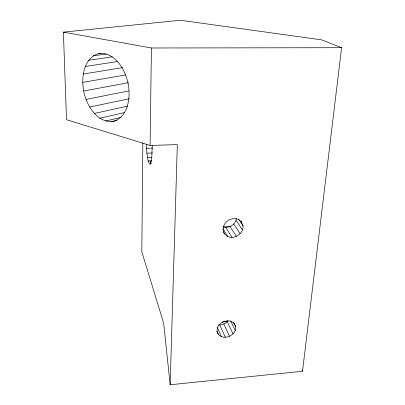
<?xml version="1.0" encoding="UTF-8"?>
<svg xmlns="http://www.w3.org/2000/svg" width="405" height="405" viewBox="0 0 405 405"><rect width="100%" height="100%" fill="white"/><g stroke="black" fill="none" stroke-linecap="round" stroke-linejoin="round"><path stroke-width="0.61" d="M142.833 143.056L141.821 251.758L163.671 323.256L170.151 384.75L302.505 371.269L341.612 47.699L321.499 39.827L180.341 20.255L63.388 32.137L66.511 119.703L150.093 145.43L177.324 144.61L170.151 384.75M150.093 145.43L151.419 47.987L63.388 32.137M117.07 120.351C99.215 126.461 86.351 106.181 83.708 91.024C80.899 77.142 83.901 56.098 100.602 53.227M223.56 227.033C229.063 228.719 235.761 224.355 236.333 218.619M223.347 231.893L224.578 233.958L227.752 236.53C234.824 239.527 243.592 233.584 243.066 225.828L240.945 221.044M235.254 330.536L235.735 326.845L234.363 323.575L231.397 321.383C225.975 319.52 219.718 322.365 217.429 327.594L216.989 331.305L218.411 334.555L221.398 336.702C226.785 338.499 232.946 335.689 235.254 330.536L230.774 321.175M218.761 324.856C222.142 325.261 225.939 323.554 227.919 320.78M111.557 121.662C127.833 118.614 130.815 98.278 128.319 84.605C125.565 70.267 115.648 51.972 98.729 53.485M105.629 121.039L120.968 117.435M99.772 118.23L124.365 112.595M94.35 113.456L127.646 106.11M89.692 107.047L129.291 98.724M86.073 99.412L128.709 90.943M83.708 91.024L128.4 82.691M82.757 82.382L125.54 74.925M83.283 74.024L122.518 67.63M85.283 66.481L117.789 61.509M88.665 60.264L112.362 56.827M93.241 55.809L106.358 53.976M222.223 322.071L227.878 321.595M223.297 226.881L230.809 226.466M146.281 144.256L146.878 153.171L148.129 160.932L151.941 160.846M147.445 157.484L151.829 157.337M146.463 148.276L152.69 148.083M146.878 153.171L152.493 152.989M151.419 47.987L341.612 47.699M241.623 222.041L238.474 219.419C231.356 216.305 222.441 222.355 223.079 230.192L224.578 233.958M238.656 219.297L243.066 225.828M236.12 220.371L242.534 230.025M233.822 224.046L240.15 233.806M230.172 226.597L236.378 236.439M225.894 227.529L231.959 237.411M223.059 228.734L227.752 236.53M233.614 322.471L235.735 326.845M227.306 321.727L233.032 333.923M150.047 160.912L151.313 163.66M223.884 324.081L229.498 336.347M148.129 160.932L149.678 164.354L150.447 164.045L151.693 159.342L152.24 145.451M219.859 325.038L225.352 337.34M217.237 327.194L221.398 336.702M216.964 331.204L218.411 334.555M302.277 370.023L302.505 371.269"/></g></svg>
